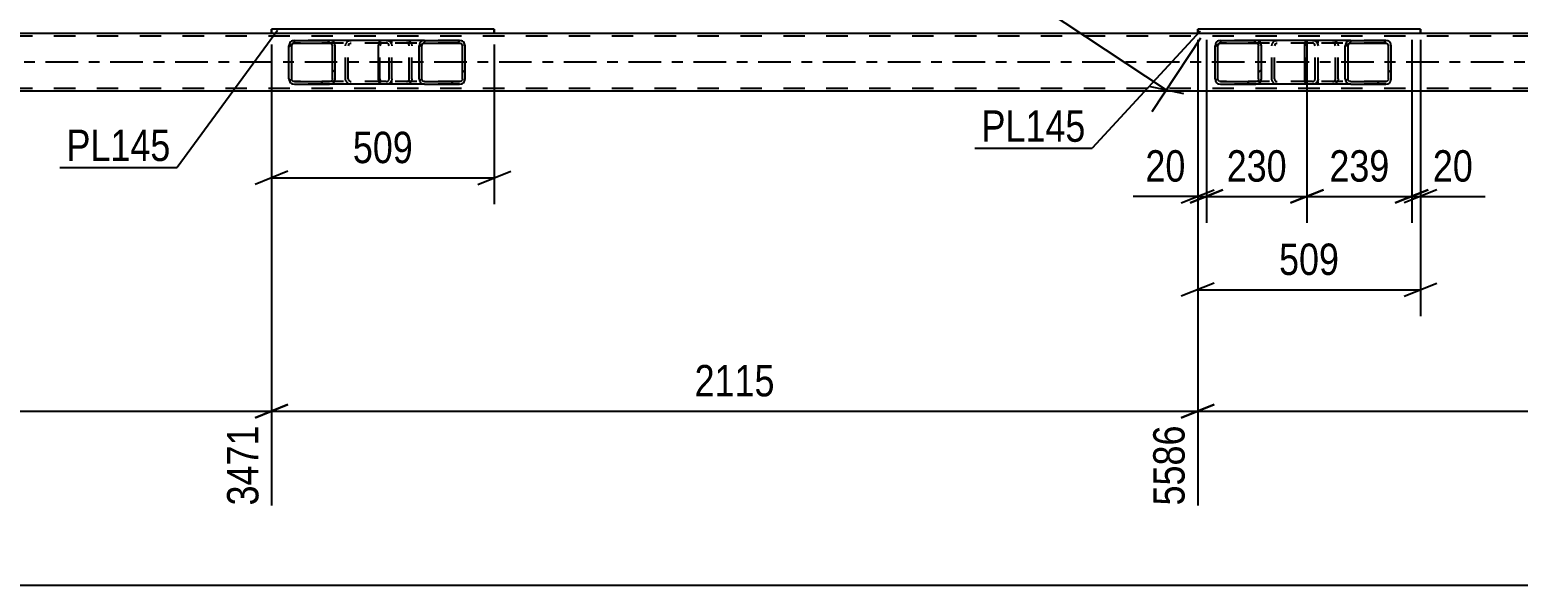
# Model space of a CAD drawing. Header units: millimetres. Extents: x -836 to 353, y -855 to -14.
# Drawn here: x -686.6 to -550.7, y -585 to -534.3 of the extents above; entities that cross this region are included whole.
import ezdxf

# ---------------------------------------------------------------- set-up
doc = ezdxf.new("R2010")
doc.units = ezdxf.units.MM
doc.linetypes.add('DXK_LINE_DOT2', pattern=[3.9198, 1.9599, -1.9599])
doc.linetypes.add('DXK_LINE_DOT3', pattern=[5.9187, 2.979, -0.9799, 0.9799, -0.9799])
doc.styles.add('Arial Narrow', font='ARIALN.TTF', dxfattribs={"height": 0.2})

# ---------------------------------------------------------------- blocks, each defined once
blk = doc.blocks.new('Part-570393895-8409 - 8355')
at = {"linetype": 'Continuous'}
h = blk.add_hatch(dxfattribs=at)
h.set_pattern_fill('', scale=0.7, style=0, pattern_type=0)
h.set_pattern_definition([(45, (-662.912, -539.007), (-1.57154, 1.57154), [])])
h.paths.add_polyline_path([(-662.95, -538.82), (-662.91, -539.01), (-662.8, -539.16), (-662.64, -539.27), (-662.44, -539.3), (-659.23, -539.3), (-659.03, -539.27), (-658.87, -539.16), (-658.76, -539.01), (-658.72, -538.82), (-658.72, -535.78), (-658.76, -535.6), (-658.87, -535.44), (-659.03, -535.34), (-659.23, -535.3), (-662.44, -535.3), (-662.64, -535.34), (-662.8, -535.44), (-662.91, -535.6), (-662.95, -535.78)])
h.paths.add_polyline_path([(-662.68, -535.69), (-662.62, -535.61), (-662.54, -535.56), (-662.44, -535.54), (-659.23, -535.54), (-659.13, -535.56), (-659.05, -535.61), (-658.99, -535.69), (-658.97, -535.78), (-658.97, -538.82), (-658.99, -538.92), (-659.05, -538.99), (-659.13, -539.05), (-659.23, -539.06), (-662.44, -539.06), (-662.54, -539.05), (-662.62, -538.99), (-662.68, -538.92), (-662.7, -538.82), (-662.7, -535.78)])
at = {"color": 2, "linetype": 'Continuous'}
for p, q in [((-662.91, -535.6), (-662.95, -535.78)), ((-662.7, -535.78), (-662.68, -535.69)), ((-662.68, -535.69), (-662.62, -535.61)), ((-662.44, -535.3), (-662.64, -535.34)), ((-662.62, -535.61), (-662.54, -535.56)), ((-662.54, -535.56), (-662.44, -535.54)), ((-662.44, -535.3), (-659.23, -535.3)), ((-662.44, -535.54), (-659.23, -535.54)), ((-654.51, -535.3), (-659.23, -535.3)), ((-659.03, -535.34), (-659.23, -535.3)), ((-659.23, -535.54), (-659.13, -535.56)), ((-659.13, -535.56), (-659.05, -535.61)), ((-659.05, -535.61), (-658.99, -535.69)), ((-658.99, -535.69), (-658.97, -535.78)), ((-658.72, -535.78), (-658.76, -535.6)), ((-662.95, -538.82), (-662.95, -535.78)), ((-662.7, -538.82), (-662.7, -535.78)), ((-658.97, -538.82), (-658.97, -535.78)), ((-658.72, -538.82), (-658.72, -535.78)), ((-662.95, -538.82), (-662.91, -539.01)), ((-662.68, -538.92), (-662.7, -538.82)), ((-662.62, -538.99), (-662.68, -538.92)), ((-662.64, -539.27), (-662.44, -539.3)), ((-662.54, -539.05), (-662.62, -538.99)), ((-662.44, -539.06), (-662.54, -539.05)), ((-662.44, -539.06), (-659.23, -539.06)), ((-662.44, -539.3), (-659.23, -539.3)), ((-659.13, -539.05), (-659.23, -539.06)), ((-659.23, -539.3), (-659.03, -539.27)), ((-654.51, -539.3), (-659.23, -539.3)), ((-659.05, -538.99), (-659.13, -539.05)), ((-658.99, -538.92), (-659.05, -538.99)), ((-658.97, -538.82), (-658.99, -538.92)), ((-658.76, -539.01), (-658.72, -538.82))]:
    blk.add_line(p, q, dxfattribs=at)
at = {"color": 7, "linetype": 'DXK_LINE_DOT2'}
for p, q in [((-659.23, -535.3), (-662.44, -535.3)), ((-654.06, -535.54), (-662.44, -535.54)), ((-657.78, -535.78), (-657.74, -535.6)), ((-657.51, -535.69), (-657.53, -535.78)), ((-657.45, -535.61), (-657.51, -535.69)), ((-657.47, -535.34), (-657.27, -535.3)), ((-657.45, -535.61), (-657.43, -535.6)), ((-657.43, -535.6), (-657.37, -535.56)), ((-657.37, -535.56), (-657.27, -535.54)), ((-654.06, -535.3), (-654.51, -535.3)), ((-654.06, -535.3), (-653.86, -535.34)), ((-653.96, -535.56), (-654.06, -535.54)), ((-653.88, -535.61), (-653.96, -535.56)), ((-653.82, -535.69), (-653.88, -535.61)), ((-653.8, -535.78), (-653.82, -535.69)), ((-653.59, -535.6), (-653.55, -535.78)), ((-657.78, -538.82), (-657.78, -535.78)), ((-657.53, -538.82), (-657.53, -535.78)), ((-653.8, -538.82), (-653.8, -535.78)), ((-653.55, -538.82), (-653.55, -535.78)), ((-654.06, -539.06), (-662.44, -539.06)), ((-659.23, -539.3), (-662.44, -539.3)), ((-657.74, -539.01), (-657.78, -538.82)), ((-657.53, -538.82), (-657.51, -538.92)), ((-657.51, -538.92), (-657.45, -538.99)), ((-657.27, -539.3), (-657.47, -539.27)), ((-657.45, -538.99), (-657.37, -539.05)), ((-657.37, -539.05), (-657.27, -539.06)), ((-654.06, -539.3), (-654.51, -539.3)), ((-654.06, -539.06), (-653.96, -539.05)), ((-653.86, -539.27), (-654.06, -539.3)), ((-653.96, -539.05), (-653.88, -538.99)), ((-653.88, -538.99), (-653.82, -538.92)), ((-653.82, -538.92), (-653.8, -538.82)), ((-653.55, -538.82), (-653.59, -539.01))]:
    blk.add_line(p, q, dxfattribs=at)
at = {"color": 2, "linetype": 'Continuous'}
for centre, start, end in [((-662.46, -535.8), 110.9282, 155.8647), ((-659.21, -535.8), 24.1353, 69.0718), ((-662.46, -538.8), 204.1353, 249.0718), ((-659.21, -538.8), 290.9282, 335.8647)]:
    blk.add_arc(centre, 0.495, start, end, dxfattribs=at)
at = {"color": 7, "linetype": 'DXK_LINE_DOT2'}
for centre, start, end in [((-657.29, -535.8), 110.9282, 155.8647), ((-654.04, -535.8), 24.1353, 69.0718), ((-657.29, -538.8), 204.1353, 249.0718), ((-654.04, -538.8), 290.9282, 335.8647)]:
    blk.add_arc(centre, 0.495, start, end, dxfattribs=at)
blk = doc.blocks.new('Part-570393895-8497 - 8355')
at = {"linetype": 'Continuous'}
h = blk.add_hatch(dxfattribs=at)
h.set_pattern_fill('', scale=0.7, style=0, pattern_type=0)
h.set_pattern_definition([(45, (-578.304, -539.007), (-1.57154, 1.57154), [])])
h.paths.add_polyline_path([(-578.34, -538.82), (-578.3, -539.01), (-578.19, -539.16), (-578.03, -539.27), (-577.84, -539.3), (-574.62, -539.3), (-574.43, -539.27), (-574.26, -539.16), (-574.15, -539.01), (-574.11, -538.82), (-574.11, -535.78), (-574.15, -535.6), (-574.26, -535.44), (-574.43, -535.34), (-574.62, -535.3), (-577.84, -535.3), (-578.03, -535.34), (-578.19, -535.44), (-578.3, -535.6), (-578.34, -535.78)])
h.paths.add_polyline_path([(-578.07, -535.69), (-578.01, -535.61), (-577.93, -535.56), (-577.84, -535.54), (-574.62, -535.54), (-574.52, -535.56), (-574.44, -535.61), (-574.39, -535.69), (-574.37, -535.78), (-574.37, -538.82), (-574.39, -538.92), (-574.44, -538.99), (-574.52, -539.05), (-574.62, -539.06), (-577.84, -539.06), (-577.93, -539.05), (-578.01, -538.99), (-578.07, -538.92), (-578.09, -538.82), (-578.09, -535.78)])
at = {"color": 2, "linetype": 'Continuous'}
for p, q in [((-578.3, -535.6), (-578.34, -535.78)), ((-578.09, -535.78), (-578.07, -535.69)), ((-578.07, -535.69), (-578.01, -535.61)), ((-577.84, -535.3), (-578.03, -535.34)), ((-578.01, -535.61), (-577.93, -535.56)), ((-577.93, -535.56), (-577.84, -535.54)), ((-577.84, -535.3), (-574.62, -535.3)), ((-577.84, -535.54), (-574.62, -535.54)), ((-569.9, -535.3), (-574.62, -535.3)), ((-574.43, -535.34), (-574.62, -535.3)), ((-574.62, -535.54), (-574.52, -535.56)), ((-574.52, -535.56), (-574.44, -535.61)), ((-574.44, -535.61), (-574.39, -535.69)), ((-574.39, -535.69), (-574.37, -535.78)), ((-574.11, -535.78), (-574.15, -535.6)), ((-578.34, -538.82), (-578.34, -535.78)), ((-578.09, -538.82), (-578.09, -535.78)), ((-574.37, -538.82), (-574.37, -535.78)), ((-574.11, -538.82), (-574.11, -535.78)), ((-578.34, -538.82), (-578.3, -539.01)), ((-578.07, -538.92), (-578.09, -538.82)), ((-578.01, -538.99), (-578.07, -538.92)), ((-578.03, -539.27), (-577.84, -539.3)), ((-577.93, -539.05), (-578.01, -538.99)), ((-577.84, -539.06), (-577.93, -539.05)), ((-577.84, -539.06), (-574.62, -539.06)), ((-577.84, -539.3), (-574.62, -539.3)), ((-574.52, -539.05), (-574.62, -539.06)), ((-574.62, -539.3), (-574.43, -539.27)), ((-569.9, -539.3), (-574.62, -539.3)), ((-574.44, -538.99), (-574.52, -539.05)), ((-574.39, -538.92), (-574.44, -538.99)), ((-574.37, -538.82), (-574.39, -538.92)), ((-574.15, -539.01), (-574.11, -538.82))]:
    blk.add_line(p, q, dxfattribs=at)
at = {"color": 7, "linetype": 'DXK_LINE_DOT2'}
for p, q in [((-574.62, -535.3), (-577.84, -535.3)), ((-569.45, -535.54), (-577.84, -535.54)), ((-573.17, -535.78), (-573.13, -535.6)), ((-572.9, -535.69), (-572.92, -535.78)), ((-572.85, -535.61), (-572.9, -535.69)), ((-572.86, -535.34), (-572.67, -535.3)), ((-572.85, -535.61), (-572.82, -535.6)), ((-572.82, -535.6), (-572.76, -535.56)), ((-572.76, -535.56), (-572.67, -535.54)), ((-569.45, -535.3), (-569.9, -535.3)), ((-569.45, -535.3), (-569.26, -535.34)), ((-569.35, -535.56), (-569.45, -535.54)), ((-569.27, -535.61), (-569.35, -535.56)), ((-569.22, -535.69), (-569.27, -535.61)), ((-569.2, -535.78), (-569.22, -535.69)), ((-568.98, -535.6), (-568.94, -535.78)), ((-573.17, -538.82), (-573.17, -535.78)), ((-572.92, -538.82), (-572.92, -535.78)), ((-569.2, -538.82), (-569.2, -535.78)), ((-568.94, -538.82), (-568.94, -535.78)), ((-569.45, -539.06), (-577.84, -539.06)), ((-574.62, -539.3), (-577.84, -539.3)), ((-573.13, -539.01), (-573.17, -538.82)), ((-572.92, -538.82), (-572.9, -538.92)), ((-572.9, -538.92), (-572.85, -538.99)), ((-572.67, -539.3), (-572.86, -539.27)), ((-572.85, -538.99), (-572.82, -539.01)), ((-572.82, -539.01), (-572.76, -539.05)), ((-572.76, -539.05), (-572.67, -539.06)), ((-569.45, -539.3), (-569.9, -539.3)), ((-569.45, -539.06), (-569.35, -539.05)), ((-569.26, -539.27), (-569.45, -539.3)), ((-569.35, -539.05), (-569.27, -538.99)), ((-569.27, -538.99), (-569.22, -538.92)), ((-569.22, -538.92), (-569.2, -538.82)), ((-568.94, -538.82), (-568.98, -539.01))]:
    blk.add_line(p, q, dxfattribs=at)
at = {"color": 2, "linetype": 'Continuous'}
for centre, start, end in [((-577.85, -535.8), 110.9282, 155.8647), ((-574.6, -535.8), 24.1353, 69.0718), ((-577.85, -538.8), 204.1353, 249.0718), ((-574.6, -538.8), 290.9282, 335.8647)]:
    blk.add_arc(centre, 0.495, start, end, dxfattribs=at)
at = {"color": 7, "linetype": 'DXK_LINE_DOT2'}
for centre, start, end in [((-572.68, -535.8), 110.9282, 155.8647), ((-569.43, -535.8), 24.1353, 69.0718), ((-572.68, -538.8), 204.1353, 249.0718), ((-569.43, -538.8), 290.9282, 335.8647)]:
    blk.add_arc(centre, 0.495, start, end, dxfattribs=at)
blk = doc.blocks.new('Part-570393895-8496 - 8355')
at = {"linetype": 'Continuous'}
h = blk.add_hatch(dxfattribs=at)
h.set_pattern_fill('', scale=0.7, style=0, pattern_type=0)
h.set_pattern_definition([(45, (-651.0232, -539.007), (-1.57154, 1.57154), [])])
h.paths.add_polyline_path([(-651.06, -538.82), (-651.02, -539.01), (-650.91, -539.16), (-650.75, -539.27), (-650.56, -539.3), (-647.36, -539.3), (-647.17, -539.27), (-647.01, -539.16), (-646.9, -539.01), (-646.86, -538.82), (-646.86, -535.78), (-646.9, -535.6), (-647.01, -535.44), (-647.17, -535.34), (-647.36, -535.3), (-650.56, -535.3), (-650.75, -535.34), (-650.91, -535.44), (-651.02, -535.6), (-651.06, -535.78)])
h.paths.add_polyline_path([(-650.79, -535.69), (-650.74, -535.61), (-650.65, -535.56), (-650.56, -535.54), (-647.36, -535.54), (-647.27, -535.56), (-647.18, -535.61), (-647.13, -535.69), (-647.11, -535.78), (-647.11, -538.82), (-647.13, -538.92), (-647.18, -538.99), (-647.27, -539.05), (-647.36, -539.06), (-650.56, -539.06), (-650.65, -539.05), (-650.74, -538.99), (-650.79, -538.92), (-650.81, -538.82), (-650.81, -535.78)])
at = {"color": 2, "linetype": 'Continuous'}
for p, q in [((-654.77, -535.78), (-654.75, -535.6)), ((-654.75, -535.6), (-654.69, -535.44)), ((-654.69, -535.44), (-654.61, -535.34)), ((-654.61, -535.34), (-654.51, -535.3)), ((-650.56, -535.3), (-654.51, -535.3)), ((-651.02, -535.6), (-651.06, -535.78)), ((-650.81, -535.78), (-650.79, -535.69)), ((-650.79, -535.69), (-650.74, -535.61)), ((-650.56, -535.3), (-650.75, -535.34)), ((-650.74, -535.61), (-650.65, -535.56)), ((-650.65, -535.56), (-650.56, -535.54)), ((-650.56, -535.3), (-647.36, -535.3)), ((-650.56, -535.54), (-647.36, -535.54)), ((-647.17, -535.34), (-647.36, -535.3)), ((-647.36, -535.54), (-647.27, -535.56)), ((-647.27, -535.56), (-647.18, -535.61)), ((-647.18, -535.61), (-647.13, -535.69)), ((-647.13, -535.69), (-647.11, -535.78)), ((-646.86, -535.78), (-646.9, -535.6)), ((-654.77, -538.82), (-654.77, -535.78)), ((-651.06, -538.82), (-651.06, -535.78)), ((-650.81, -538.82), (-650.81, -535.78)), ((-647.11, -538.82), (-647.11, -535.78)), ((-646.86, -538.82), (-646.86, -535.78)), ((-654.75, -539.01), (-654.77, -538.82)), ((-654.69, -539.16), (-654.75, -539.01)), ((-654.61, -539.27), (-654.69, -539.16)), ((-654.51, -539.3), (-654.61, -539.27)), ((-650.56, -539.3), (-654.51, -539.3)), ((-651.06, -538.82), (-651.02, -539.01)), ((-650.79, -538.92), (-650.81, -538.82)), ((-650.74, -538.99), (-650.79, -538.92)), ((-650.75, -539.27), (-650.56, -539.3)), ((-650.65, -539.05), (-650.74, -538.99)), ((-650.56, -539.06), (-650.65, -539.05)), ((-650.56, -539.06), (-647.36, -539.06)), ((-650.56, -539.3), (-647.36, -539.3)), ((-647.27, -539.05), (-647.36, -539.06)), ((-647.36, -539.3), (-647.17, -539.27)), ((-647.18, -538.99), (-647.27, -539.05)), ((-647.13, -538.92), (-647.18, -538.99)), ((-647.11, -538.82), (-647.13, -538.92)), ((-646.9, -539.01), (-646.86, -538.82))]:
    blk.add_line(p, q, dxfattribs=at)
at = {"color": 7, "linetype": 'DXK_LINE_DOT2'}
for p, q in [((-654.63, -535.69), (-654.64, -535.78)), ((-654.6, -535.61), (-654.63, -535.69)), ((-654.56, -535.56), (-654.6, -535.61)), ((-654.51, -535.54), (-654.56, -535.56)), ((-647.36, -535.54), (-654.51, -535.54)), ((-653.55, -535.54), (-653.55, -535.3)), ((-652.21, -535.3), (-652.02, -535.34)), ((-652.12, -535.56), (-652.21, -535.54)), ((-652.04, -535.61), (-652.12, -535.56)), ((-651.98, -535.69), (-652.04, -535.61)), ((-651.96, -535.78), (-651.98, -535.69)), ((-651.75, -535.6), (-651.71, -535.78)), ((-647.36, -535.3), (-650.56, -535.3)), ((-654.64, -538.82), (-654.64, -535.78)), ((-651.96, -538.82), (-651.96, -535.78)), ((-651.71, -538.82), (-651.71, -535.78)), ((-654.64, -538.82), (-654.63, -538.92)), ((-654.63, -538.92), (-654.6, -538.99)), ((-654.6, -538.99), (-654.56, -539.05)), ((-654.56, -539.05), (-654.51, -539.06)), ((-647.36, -539.06), (-654.51, -539.06)), ((-653.55, -539.3), (-653.55, -539.06)), ((-652.21, -539.06), (-652.12, -539.05)), ((-652.02, -539.27), (-652.21, -539.3)), ((-652.12, -539.05), (-652.04, -538.99)), ((-652.04, -538.99), (-651.98, -538.92)), ((-651.98, -538.92), (-651.96, -538.82)), ((-651.71, -538.82), (-651.75, -539.01)), ((-647.36, -539.3), (-650.56, -539.3))]:
    blk.add_line(p, q, dxfattribs=at)
for centre, start, end in [((-652.2, -535.8), 23.9465, 68.8966), ((-652.2, -538.81), 291.1034, 336.0535)]:
    blk.add_arc(centre, 0.493, start, end, dxfattribs=at)
at = {"color": 2, "linetype": 'Continuous'}
for centre, start, end in [((-650.57, -535.8), 111.1034, 156.0535), ((-647.35, -535.8), 23.9465, 68.8966), ((-650.57, -538.81), 203.9465, 248.8966), ((-647.35, -538.81), 291.1034, 336.0535)]:
    blk.add_arc(centre, 0.493, start, end, dxfattribs=at)
blk = doc.blocks.new('Part-570393895-8498 - 8355')
at = {"linetype": 'Continuous'}
h = blk.add_hatch(dxfattribs=at)
h.set_pattern_fill('', scale=0.7, style=0, pattern_type=0)
h.set_pattern_definition([(45, (-566.4152, -539.007), (-1.57154, 1.57154), [])])
h.paths.add_polyline_path([(-566.45, -538.82), (-566.42, -539.01), (-566.31, -539.16), (-566.14, -539.27), (-565.95, -539.3), (-562.75, -539.3), (-562.56, -539.27), (-562.4, -539.16), (-562.29, -539.01), (-562.25, -538.82), (-562.25, -535.78), (-562.29, -535.6), (-562.4, -535.44), (-562.56, -535.34), (-562.75, -535.3), (-565.95, -535.3), (-566.14, -535.34), (-566.31, -535.44), (-566.42, -535.6), (-566.45, -535.78)])
h.paths.add_polyline_path([(-566.18, -535.69), (-566.13, -535.61), (-566.05, -535.56), (-565.95, -535.54), (-562.75, -535.54), (-562.66, -535.56), (-562.58, -535.61), (-562.52, -535.69), (-562.5, -535.78), (-562.5, -538.82), (-562.52, -538.92), (-562.58, -538.99), (-562.66, -539.05), (-562.75, -539.06), (-565.95, -539.06), (-566.05, -539.05), (-566.13, -538.99), (-566.18, -538.92), (-566.2, -538.82), (-566.2, -535.78)])
at = {"color": 2, "linetype": 'Continuous'}
for p, q in [((-570.16, -535.78), (-570.14, -535.6)), ((-570.14, -535.6), (-570.09, -535.44)), ((-570.09, -535.44), (-570, -535.34)), ((-570, -535.34), (-569.9, -535.3)), ((-565.95, -535.3), (-569.9, -535.3)), ((-566.42, -535.6), (-566.45, -535.78)), ((-566.2, -535.78), (-566.18, -535.69)), ((-566.18, -535.69), (-566.13, -535.61)), ((-565.95, -535.3), (-566.14, -535.34)), ((-566.13, -535.61), (-566.05, -535.56)), ((-566.05, -535.56), (-565.95, -535.54)), ((-565.95, -535.3), (-562.75, -535.3)), ((-565.95, -535.54), (-562.75, -535.54)), ((-562.56, -535.34), (-562.75, -535.3)), ((-562.75, -535.54), (-562.66, -535.56)), ((-562.66, -535.56), (-562.58, -535.61)), ((-562.58, -535.61), (-562.52, -535.69)), ((-562.52, -535.69), (-562.5, -535.78)), ((-562.25, -535.78), (-562.29, -535.6)), ((-570.16, -538.82), (-570.16, -535.78)), ((-566.45, -538.82), (-566.45, -535.78)), ((-566.2, -538.82), (-566.2, -535.78)), ((-562.5, -538.82), (-562.5, -535.78)), ((-562.25, -538.82), (-562.25, -535.78)), ((-570.14, -539.01), (-570.16, -538.82)), ((-570.09, -539.16), (-570.14, -539.01)), ((-570, -539.27), (-570.09, -539.16)), ((-569.9, -539.3), (-570, -539.27)), ((-565.95, -539.3), (-569.9, -539.3)), ((-566.45, -538.82), (-566.42, -539.01)), ((-566.18, -538.92), (-566.2, -538.82)), ((-566.13, -538.99), (-566.18, -538.92)), ((-566.14, -539.27), (-565.95, -539.3)), ((-566.05, -539.05), (-566.13, -538.99)), ((-565.95, -539.06), (-566.05, -539.05)), ((-565.95, -539.06), (-562.75, -539.06)), ((-565.95, -539.3), (-562.75, -539.3)), ((-562.66, -539.05), (-562.75, -539.06)), ((-562.75, -539.3), (-562.56, -539.27)), ((-562.58, -538.99), (-562.66, -539.05)), ((-562.52, -538.92), (-562.58, -538.99)), ((-562.5, -538.82), (-562.52, -538.92)), ((-562.29, -539.01), (-562.25, -538.82))]:
    blk.add_line(p, q, dxfattribs=at)
at = {"color": 7, "linetype": 'DXK_LINE_DOT2'}
for p, q in [((-570.02, -535.69), (-570.03, -535.78)), ((-569.99, -535.61), (-570.02, -535.69)), ((-569.95, -535.56), (-569.99, -535.61)), ((-569.9, -535.54), (-569.95, -535.56)), ((-562.75, -535.54), (-569.9, -535.54)), ((-568.94, -535.54), (-568.94, -535.3)), ((-567.61, -535.3), (-567.41, -535.34)), ((-567.51, -535.56), (-567.61, -535.54)), ((-567.43, -535.61), (-567.51, -535.56)), ((-567.37, -535.69), (-567.43, -535.61)), ((-567.35, -535.78), (-567.37, -535.69)), ((-567.14, -535.6), (-567.1, -535.78)), ((-562.75, -535.3), (-565.95, -535.3)), ((-570.03, -538.82), (-570.03, -535.78)), ((-567.35, -538.82), (-567.35, -535.78)), ((-567.1, -538.82), (-567.1, -535.78)), ((-570.03, -538.82), (-570.02, -538.92)), ((-570.02, -538.92), (-569.99, -538.99)), ((-569.99, -538.99), (-569.95, -539.05)), ((-569.95, -539.05), (-569.9, -539.06)), ((-562.75, -539.06), (-569.9, -539.06)), ((-568.94, -539.3), (-568.94, -539.06)), ((-567.61, -539.06), (-567.51, -539.05)), ((-567.41, -539.27), (-567.61, -539.3)), ((-567.51, -539.05), (-567.43, -538.99)), ((-567.43, -538.99), (-567.37, -538.92)), ((-567.37, -538.92), (-567.35, -538.82)), ((-567.1, -538.82), (-567.14, -539.01)), ((-562.75, -539.3), (-565.95, -539.3))]:
    blk.add_line(p, q, dxfattribs=at)
for centre, start, end in [((-567.59, -535.8), 23.9465, 68.8966), ((-567.59, -538.81), 291.1034, 336.0535)]:
    blk.add_arc(centre, 0.493, start, end, dxfattribs=at)
at = {"color": 2, "linetype": 'Continuous'}
for centre, start, end in [((-565.96, -535.8), 111.1034, 156.0535), ((-562.74, -535.8), 23.9465, 68.8966), ((-565.96, -538.81), 203.9465, 248.8966), ((-562.74, -538.81), 291.1034, 336.0535)]:
    blk.add_arc(centre, 0.493, start, end, dxfattribs=at)
blk = doc.blocks.new('Part-570393895-8798 - 8355')
at = {"color": 7, "linetype": 'DXK_LINE_DOT2'}
for p, q in [((-125.85, -534.9), (-803.37, -534.9)), ((-644.19, -534.66), (-664.54, -534.66)), ((-559.58, -534.66), (-579.93, -534.66)), ((-125.85, -539.7), (-803.37, -539.7))]:
    blk.add_line(p, q, dxfattribs=at)
at = {"color": 2, "linetype": 'Continuous'}
for p, q in [((-664.54, -534.66), (-728.8, -534.66)), ((-579.93, -534.66), (-644.19, -534.66)), ((-495.33, -534.66), (-559.58, -534.66)), ((-125.85, -539.94), (-803.37, -539.94))]:
    blk.add_line(p, q, dxfattribs=at)
at = {"color": 7, "linetype": 'DXK_LINE_DOT3'}
blk.add_line((-125.85, -537.3), (-803.37, -537.3), dxfattribs=at)
blk = doc.blocks.new('Part-570393895-8822 - 8355')
at = {"color": 2, "linetype": 'Continuous'}
for p, q in [((-644.19, -534.26), (-664.54, -534.26)), ((-664.54, -534.66), (-664.54, -534.26)), ((-664.54, -534.26), (-664.54, -534.66)), ((-644.19, -534.26), (-644.19, -534.66)), ((-644.19, -534.66), (-664.54, -534.66))]:
    blk.add_line(p, q, dxfattribs=at)
at = {"color": 7, "linetype": 'DXK_LINE_DOT2'}
for p, q in [((-664.54, -534.26), (-664.54, -534.26)), ((-664.54, -534.26), (-664.54, -534.26)), ((-644.19, -534.66), (-644.19, -534.26)), ((-644.19, -534.26), (-644.19, -534.26)), ((-664.54, -534.66), (-664.54, -534.66)), ((-664.54, -534.66), (-664.54, -534.66)), ((-644.19, -534.66), (-644.19, -534.66))]:
    blk.add_line(p, q, dxfattribs=at)
blk = doc.blocks.new('Part-570393895-8883 - 8355')
at = {"color": 2, "linetype": 'Continuous'}
for p, q in [((-559.58, -534.26), (-579.93, -534.26)), ((-579.93, -534.66), (-579.93, -534.26)), ((-579.93, -534.26), (-579.93, -534.66)), ((-559.58, -534.26), (-559.58, -534.66)), ((-559.58, -534.66), (-579.93, -534.66))]:
    blk.add_line(p, q, dxfattribs=at)
at = {"color": 7, "linetype": 'DXK_LINE_DOT2'}
for p, q in [((-579.93, -534.26), (-579.93, -534.26)), ((-579.93, -534.26), (-579.93, -534.26)), ((-559.58, -534.66), (-559.58, -534.26)), ((-559.58, -534.26), (-559.58, -534.26)), ((-579.93, -534.66), (-579.93, -534.66)), ((-579.93, -534.66), (-579.93, -534.66)), ((-559.58, -534.66), (-559.58, -534.66))]:
    blk.add_line(p, q, dxfattribs=at)
blk = doc.blocks.new('StraightDimension-570393895-10276 - 8355')
at = {"color": 7, "linetype": 'Continuous'}
for p, q in [((-579.13, -535.26), (-579.13, -551.94)), ((-569.95, -535.26), (-569.95, -551.94)), ((-580.63, -550.14), (-577.63, -548.94)), ((-568.45, -548.94), (-571.45, -550.14)), ((-579.13, -549.54), (-569.95, -549.54))]:
    blk.add_line(p, q, dxfattribs=at)
at = {"color": 0}
blk.add_wipeout([(-571.2, -548.79), (-571.2, -544.59), (-577.88, -544.59), (-577.88, -548.79)], dxfattribs=at)
at = {"color": 3, "style": 'Arial Narrow'}
blk.add_text('230', height=2.863, dxfattribs=at).set_placement((-577.28, -548.19))
blk = doc.blocks.new('StraightDimension-570393895-9252 - 8355')
at = {"color": 7, "linetype": 'Continuous'}
for p, q in [((-664.54, -535.66), (-664.54, -577.75)), ((-579.93, -535.66), (-579.93, -577.75)), ((-663.04, -568.54), (-666.04, -569.74)), ((-664.54, -569.14), (-579.93, -569.14)), ((-581.43, -569.74), (-578.43, -568.54))]:
    blk.add_line(p, q, dxfattribs=at)
at = {"color": 0}
blk.add_wipeout([(-617.98, -568.39), (-617.98, -564.19), (-626.49, -564.19), (-626.49, -568.39)], dxfattribs=at)
at = {"color": 3, "style": 'Arial Narrow'}
blk.add_text('2115', height=2.863, dxfattribs=at).set_placement((-625.89, -567.79))
at = {"color": 0, "linetype": 'Continuous'}
blk.add_wipeout([(-580.53, -569.84), (-584.73, -569.84), (-584.73, -578.35), (-580.53, -578.35)], dxfattribs=at)
at = {"color": 3, "linetype": 'Continuous', "style": 'Arial Narrow'}
blk.add_text('5586', height=2.863, rotation=90.0002, dxfattribs=at).set_placement((-581.13, -577.75))
blk = doc.blocks.new('StraightDimension-570393895-9003 - 8355')
at = {"color": 7, "linetype": 'Continuous'}
blk.add_line((-804.01, -585.03), (-104.58, -585.03), dxfattribs=at)
blk = doc.blocks.new('StraightDimension-570393895-9152 - 8355')
at = {"color": 7, "linetype": 'Continuous'}
for p, q in [((-612.61, -513.3), (-617.06, -520.03)), ((-614.15, -518.35), (-617.32, -517.7)), ((-615.74, -518.02), (-582.81, -539.82)), ((-579.69, -535.1), (-584.13, -541.82)), ((-584.39, -539.49), (-581.23, -540.14))]:
    blk.add_line(p, q, dxfattribs=at)
at = {"color": 0}
blk.add_wipeout([(-596.07, -530.14), (-593.75, -526.64), (-599.33, -522.95), (-601.65, -526.45)], dxfattribs=at)
at = {"color": 3, "style": 'Arial Narrow'}
blk.add_text('987', height=2.863, rotation=-33.5008, dxfattribs=at).set_placement((-600.82, -526.28))
blk = doc.blocks.new('StraightDimension-570393895-9244 - 8355')
at = {"color": 7, "linetype": 'Continuous'}
for p, q in [((-579.93, -535.66), (-579.93, -577.75)), ((-495.33, -535.66), (-495.33, -577.75)), ((-578.43, -568.54), (-581.43, -569.74)), ((-579.93, -569.14), (-495.33, -569.14)), ((-496.83, -569.74), (-493.83, -568.54))]:
    blk.add_line(p, q, dxfattribs=at)
at = {"color": 0}
blk.add_wipeout([(-533.37, -568.39), (-533.37, -564.19), (-541.89, -564.19), (-541.89, -568.39)], dxfattribs=at)
at = {"color": 3, "style": 'Arial Narrow'}
blk.add_text('2115', height=2.863, dxfattribs=at).set_placement((-541.29, -567.79))
at = {"color": 0, "linetype": 'Continuous'}
blk.add_wipeout([(-495.93, -569.84), (-500.13, -569.84), (-500.13, -578.35), (-495.93, -578.35)], dxfattribs=at)
at = {"color": 3, "linetype": 'Continuous', "style": 'Arial Narrow'}
blk.add_text('7701', height=2.863, rotation=90.0002, dxfattribs=at).set_placement((-496.53, -577.75))
blk = doc.blocks.new('StraightDimension-570393895-9260 - 8355')
at = {"color": 7, "linetype": 'Continuous'}
for p, q in [((-749.15, -535.66), (-749.15, -577.75)), ((-664.54, -535.66), (-664.54, -577.75)), ((-747.65, -568.54), (-750.65, -569.74)), ((-749.15, -569.14), (-664.54, -569.14)), ((-666.04, -569.74), (-663.04, -568.54))]:
    blk.add_line(p, q, dxfattribs=at)
at = {"color": 0}
blk.add_wipeout([(-702.59, -568.39), (-702.59, -564.19), (-711.1, -564.19), (-711.1, -568.39)], dxfattribs=at)
at = {"color": 3, "style": 'Arial Narrow'}
blk.add_text('2115', height=2.863, dxfattribs=at).set_placement((-710.5, -567.79))
at = {"color": 0, "linetype": 'Continuous'}
blk.add_wipeout([(-665.14, -569.84), (-669.34, -569.84), (-669.34, -578.35), (-665.14, -578.35)], dxfattribs=at)
at = {"color": 3, "linetype": 'Continuous', "style": 'Arial Narrow'}
blk.add_text('3471', height=2.863, rotation=90.0002, dxfattribs=at).set_placement((-665.74, -577.75))
blk = doc.blocks.new('StraightDimension-570393895-9629 - 8355')
at = {"color": 7, "linetype": 'Continuous'}
for p, q in [((-664.54, -535.66), (-664.54, -550.25)), ((-644.19, -535.66), (-644.19, -550.25)), ((-663.04, -547.25), (-666.04, -548.45)), ((-664.54, -547.85), (-644.19, -547.85)), ((-645.69, -548.45), (-642.69, -547.25))]:
    blk.add_line(p, q, dxfattribs=at)
at = {"color": 0}
blk.add_wipeout([(-651.02, -547.1), (-651.02, -542.9), (-657.71, -542.9), (-657.71, -547.1)], dxfattribs=at)
at = {"color": 3, "style": 'Arial Narrow'}
blk.add_text('509', height=2.863, dxfattribs=at).set_placement((-657.11, -546.5))
blk = doc.blocks.new('StraightDimension-570393895-10268 - 8355')
at = {"color": 7, "linetype": 'Continuous'}
for p, q in [((-569.95, -535.26), (-569.95, -551.94)), ((-560.38, -535.26), (-560.38, -551.94)), ((-571.45, -550.14), (-568.45, -548.94)), ((-558.88, -548.94), (-561.88, -550.14)), ((-569.95, -549.54), (-560.38, -549.54))]:
    blk.add_line(p, q, dxfattribs=at)
at = {"color": 0}
blk.add_wipeout([(-561.82, -548.79), (-561.82, -544.59), (-568.5, -544.59), (-568.5, -548.79)], dxfattribs=at)
at = {"color": 3, "style": 'Arial Narrow'}
blk.add_text('239', height=2.863, dxfattribs=at).set_placement((-567.9, -548.19))
blk = doc.blocks.new('StraightDimension-570393895-10040 - 8355')
at = {"color": 7, "linetype": 'Continuous'}
for p, q in [((-579.93, -535.66), (-579.93, -560.46)), ((-559.58, -535.66), (-559.58, -560.46)), ((-578.43, -557.46), (-581.43, -558.66)), ((-561.08, -558.66), (-558.08, -557.46)), ((-579.93, -558.06), (-559.58, -558.06))]:
    blk.add_line(p, q, dxfattribs=at)
at = {"color": 0}
blk.add_wipeout([(-566.41, -557.31), (-566.41, -553.11), (-573.1, -553.11), (-573.1, -557.31)], dxfattribs=at)
at = {"color": 3, "style": 'Arial Narrow'}
blk.add_text('509', height=2.863, dxfattribs=at).set_placement((-572.5, -556.71))
blk = doc.blocks.new('StraightDimension-570393895-10252 - 8355')
at = {"color": 7, "linetype": 'Continuous'}
for p, q in [((-579.93, -535.26), (-579.93, -551.94)), ((-579.13, -535.26), (-579.13, -551.94)), ((-581.43, -550.14), (-578.43, -548.94)), ((-577.63, -548.94), (-580.63, -550.14)), ((-579.93, -549.54), (-585.84, -549.54)), ((-579.93, -549.54), (-585.84, -549.54)), ((-579.93, -549.54), (-579.13, -549.54))]:
    blk.add_line(p, q, dxfattribs=at)
at = {"color": 0}
blk.add_wipeout([(-580.46, -548.79), (-580.46, -544.59), (-585.31, -544.59), (-585.31, -548.79)], dxfattribs=at)
at = {"color": 3, "style": 'Arial Narrow'}
blk.add_text('20', height=2.863, dxfattribs=at).set_placement((-584.71, -548.19))
blk = doc.blocks.new('StraightDimension-570393895-10260 - 8355')
at = {"color": 7, "linetype": 'Continuous'}
for p, q in [((-560.38, -535.26), (-560.38, -551.94)), ((-559.58, -535.26), (-559.58, -551.94)), ((-561.88, -550.14), (-558.88, -548.94)), ((-558.08, -548.94), (-561.08, -550.14)), ((-560.38, -549.54), (-559.58, -549.54)), ((-559.58, -549.54), (-553.67, -549.54)), ((-559.58, -549.54), (-553.67, -549.54))]:
    blk.add_line(p, q, dxfattribs=at)
at = {"color": 0}
blk.add_wipeout([(-554.2, -548.79), (-554.2, -544.59), (-559.05, -544.59), (-559.05, -548.79)], dxfattribs=at)
at = {"color": 3, "style": 'Arial Narrow'}
blk.add_text('20', height=2.863, dxfattribs=at).set_placement((-558.45, -548.19))
blk = doc.blocks.new('Mark-570393895-8818 - 8355')
at = {"color": 0}
blk.add_wipeout([(-673.77, -546.31), (-673.77, -543.31), (-683.27, -543.31), (-683.27, -546.31)], dxfattribs=at)
blk.add_wipeout([(-673.77, -546.31), (-673.77, -543.31), (-683.27, -543.31), (-683.27, -546.31)], dxfattribs=at)
at = {"color": 30, "linetype": 'Continuous'}
for p in [(-664.01, -534.4), (-683.87, -546.91)]:
    blk.add_line(p, (-673.17, -546.91), dxfattribs=at)
at = {"color": 3, "style": 'Arial Narrow'}
blk.add_text('PL145', height=2.863, dxfattribs=at).set_placement((-683.27, -546.31))
blk = doc.blocks.new('Mark-570393895-8879 - 8355')
at = {"color": 0}
blk.add_wipeout([(-590.18, -544.55), (-590.18, -541.55), (-599.68, -541.55), (-599.68, -544.55)], dxfattribs=at)
blk.add_wipeout([(-590.18, -544.55), (-590.18, -541.55), (-599.68, -541.55), (-599.68, -544.55)], dxfattribs=at)
at = {"color": 30, "linetype": 'Continuous'}
for p in [(-579.71, -534.46), (-600.28, -545.15)]:
    blk.add_line(p, (-589.58, -545.15), dxfattribs=at)
at = {"color": 3, "style": 'Arial Narrow'}
blk.add_text('PL145', height=2.863, dxfattribs=at).set_placement((-599.68, -544.55))

msp = doc.modelspace()

# ---------------------------------------------------------------- block references
for name in ['Part-570393895-8822 - 8355', 'Part-570393895-8883 - 8355', 'Part-570393895-8798 - 8355', 'Part-570393895-8409 - 8355', 'Part-570393895-8496 - 8355', 'Part-570393895-8497 - 8355', 'Part-570393895-8498 - 8355']:
    msp.add_blockref(name, (0, 0))

# ---------------------------------------------------------------- next in the draw order: block references
msp.add_blockref('StraightDimension-570393895-10276 - 8355', (0, 0))

# ---------------------------------------------------------------- next in the draw order: block references
msp.add_blockref('StraightDimension-570393895-9252 - 8355', (0, 0))

# ---------------------------------------------------------------- next in the draw order: block references
for name in ['StraightDimension-570393895-9152 - 8355', 'StraightDimension-570393895-9003 - 8355']:
    msp.add_blockref(name, (0, 0))

# ---------------------------------------------------------------- next in the draw order: block references
for name in ['StraightDimension-570393895-9260 - 8355', 'StraightDimension-570393895-9244 - 8355']:
    msp.add_blockref(name, (0, 0))

# ---------------------------------------------------------------- next in the draw order: block references
for name in ['StraightDimension-570393895-9629 - 8355', 'StraightDimension-570393895-10268 - 8355']:
    msp.add_blockref(name, (0, 0))

# ---------------------------------------------------------------- next in the draw order: block references
for name in ['Mark-570393895-8818 - 8355', 'StraightDimension-570393895-10040 - 8355']:
    msp.add_blockref(name, (0, 0))

# ---------------------------------------------------------------- next in the draw order: block references
for name in ['StraightDimension-570393895-10252 - 8355', 'StraightDimension-570393895-10260 - 8355']:
    msp.add_blockref(name, (0, 0))

# ---------------------------------------------------------------- next in the draw order: block references
msp.add_blockref('Mark-570393895-8879 - 8355', (0, 0))

doc.saveas('drawing.dxf')
